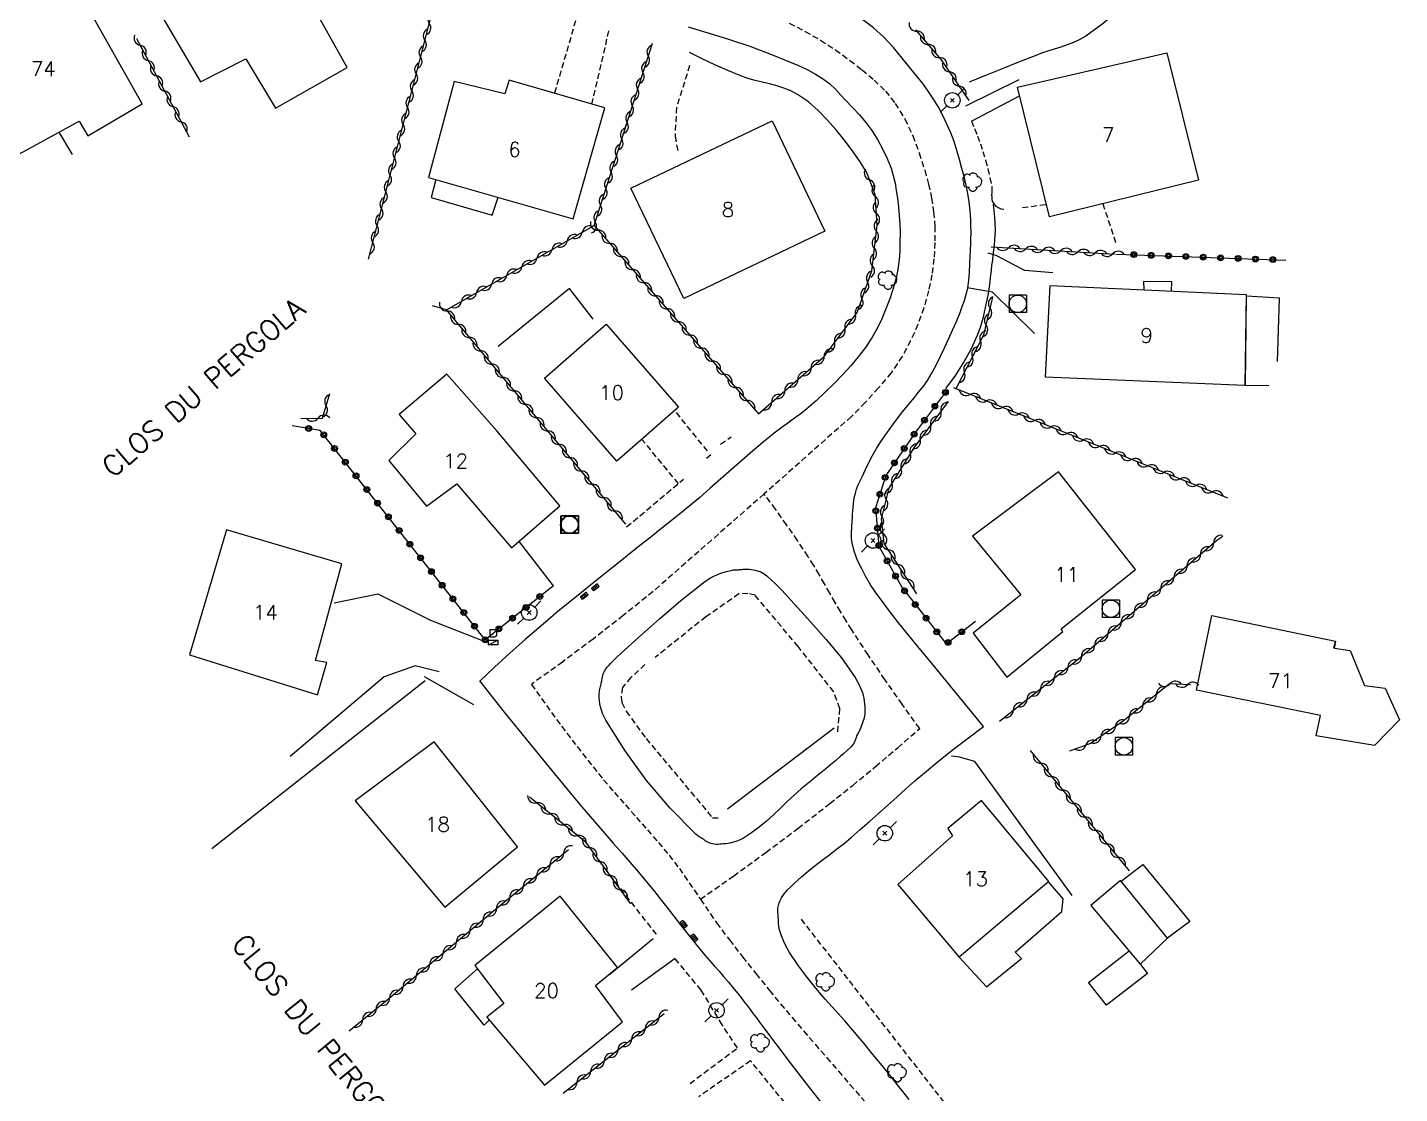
# Model space of a CAD drawing. Header units: millimetres. Extents: x 157999 to 159002, y 156999 to 158001.
# Drawn here: x 158848.6 to 158966.9, y 157477.2 to 157569.1 of the extents above; entities that cross this region are included whole.
import ezdxf
from ezdxf.enums import TextEntityAlignment as Align

# ---------------------------------------------------------------- set-up
doc = ezdxf.new("R2010")
doc.units = ezdxf.units.MM
doc.linetypes.add('DASHED', pattern=[0.75, 0.5, -0.25])
doc.layers.get('0').update_dxf_attribs({"linetype": 'CONTINUOUS'})
for name, color, linetype in [('W0001', 6, 'DASHED'), ('W0008', 7, 'CONTINUOUS'), ('W0014', 7, 'CONTINUOUS'), ('W0017', 7, 'CONTINUOUS'), ('W0101', 7, 'CONTINUOUS'), ('W0104', 1, 'CONTINUOUS'), ('W0112', 1, 'DASHED'), ('W0300', 7, 'CONTINUOUS'), ('W0310', 3, 'CONTINUOUS'), ('W0323', 7, 'CONTINUOUS'), ('W0333', 7, 'CONTINUOUS'), ('W0401', 7, 'CONTINUOUS'), ('W0420', 7, 'CONTINUOUS'), ('W0438', 7, 'CONTINUOUS'), ('W0473', 7, 'CONTINUOUS'), ('W0989', 7, 'CONTINUOUS'), ('W0991', 7, 'CONTINUOUS')]:
    doc.layers.add(name, color=color, linetype=linetype)
doc.styles.get("Standard").update_dxf_attribs({"font": 'romans.shx', "width": 0.85})

# ---------------------------------------------------------------- blocks, each defined once
blk = doc.blocks.new('T473')
for p, q in [((-0.166667, 0.166667), (0.166667, -0.166667)), ((-0.166667, -0.166667), (0.166667, 0.166667)), ((0.500001, 0.500001), (1.000002, 1.000002)), ((-1.000002, -1.000002), (-0.500001, -0.500001))]:
    blk.add_line(p, q)
blk.add_ellipse((0, 0), major_axis=(0.471405, 0.471405), ratio=1, start_param=5.4977871438, end_param=11.780972451)
blk = doc.blocks.new('T300')
for p, q in [((-0.8, 0.51), (-0.86, 0.34)), ((-0.86, 0.34), (-0.86, 0.17)), ((-0.86, 0.17), (-0.74, 0.06)), ((-0.69, 0.63), (-0.8, 0.51)), ((-0.8, -0.06), (-0.74, 0.06)), ((-0.74, 0.06), (-0.69, 0.11)), ((-0.57, 0.69), (-0.69, 0.63)), ((-0.46, 0.69), (-0.57, 0.69)), ((-0.29, 0.63), (-0.46, 0.69)), ((-0.29, 0.63), (-0.17, 0.74)), ((-0.23, 0.57), (-0.29, 0.63)), ((-0.17, 0.74), (-0.06, 0.8)), ((-0.06, 0.8), (0.06, 0.8)), ((0.06, 0.8), (0.23, 0.74)), ((0.23, 0.74), (0.34, 0.63)), ((0.34, 0.63), (0.4, 0.51)), ((0.46, 0.46), (0.34, 0.46)), ((0.4, 0.51), (0.4, 0.46)), ((0.57, 0.4), (0.46, 0.46)), ((0.57, 0.4), (0.69, 0.29)), ((0.69, 0.29), (0.74, 0.17)), ((0.74, 0.06), (0.69, -0.17)), ((0.74, 0.17), (0.74, 0.06)), ((-0.8, -0.17), (-0.8, -0.06)), ((-0.8, -0.23), (-0.8, -0.17)), ((-0.74, -0.34), (-0.8, -0.23)), ((-0.69, -0.4), (-0.74, -0.34)), ((-0.51, -0.46), (-0.69, -0.4)), ((-0.4, -0.46), (-0.51, -0.46)), ((-0.4, -0.46), (-0.34, -0.46)), ((-0.34, -0.46), (-0.34, -0.4)), ((-0.34, -0.51), (-0.34, -0.46)), ((-0.29, -0.63), (-0.34, -0.51)), ((-0.17, -0.74), (-0.29, -0.63)), ((-0.06, -0.8), (-0.17, -0.74)), ((0.06, -0.8), (-0.06, -0.8)), ((0.17, -0.74), (0.06, -0.8)), ((0.23, -0.69), (0.17, -0.74)), ((0.29, -0.46), (0.23, -0.46)), ((0.29, -0.63), (0.23, -0.69)), ((0.46, -0.4), (0.29, -0.46)), ((0.34, -0.51), (0.29, -0.63)), ((0.34, -0.51), (0.34, -0.46)), ((0.57, -0.34), (0.46, -0.4)), ((0.63, -0.29), (0.57, -0.34)), ((0.69, -0.17), (0.63, -0.29))]:
    blk.add_line(p, q)
blk = doc.blocks.new('T401')
for p, q in [((-0.3, 0.3), (0, 0.3)), ((-0.3, -0.25), (-0.3, 0.3)), ((-0.3, 0.15), (0, 0.15)), ((-0.3, 0), (0, 0)), ((0, 0.3), (0, -0.25)), ((-0.3, -0.15), (0, -0.15)), ((-0.3, -0.25), (-0.3, -0.3)), ((-0.3, -0.3), (0, -0.3)), ((0, -0.3), (0, -0.25))]:
    blk.add_line(p, q)
blk = doc.blocks.new('T420')
for p, q in [((0.75, 0.75), (-0.75, 0.75)), ((-0.75, 0.75), (-0.75, -0.75)), ((0.75, 0.75), (0.75, -0.75)), ((0.75, -0.75), (-0.75, -0.75))]:
    blk.add_line(p, q)
blk.add_ellipse((0, 0), major_axis=(-0.53, 0.53), ratio=1, start_param=3.926991, end_param=10.210176)
blk = doc.blocks.new('T438')
for p, q in [((-0.4, 0.2), (0.4, 0.2)), ((-0.4, -0.2), (-0.4, 0.2)), ((0.15, 1.1), (-0.3, 1.1)), ((-0.3, 1.1), (-0.3, 0.5)), ((-0.3, 0.5), (0.15, 0.5)), ((0.3, 0.65), (0.3, 0.95)), ((0.4, 0.2), (0.4, -0.2))]:
    blk.add_line(p, q)
at = {"flags": 128}
for points in [[(-0.4, -0.2), (0.4, 0.2)], [(0.4, -0.2), (-0.4, -0.2)]]:
    blk.add_lwpolyline(points, dxfattribs=at)
for centre, major_axis, start_param, end_param in [((0.15, 0.95), (0.106, -0.106), 0.785398, 2.356194), ((0.15, 0.65), (0.106, 0.106), 3.926991, 5.497787)]:
    blk.add_ellipse(centre, major_axis=major_axis, ratio=1, start_param=start_param, end_param=end_param)
blk = doc.blocks.new('t310o')
at = {"color": 0, "linetype": 'Continuous'}
for centre, start, end in [((-0.5, 0.38), 216.8699, 323.1304), ((0.5, -0.37), 36.8699, 143.1303)]:
    blk.add_arc(centre, 0.625, start, end, dxfattribs=at)
blk = doc.blocks.new('t323o')
at = {"color": 0, "linetype": 'Continuous'}
for radius in [0.25, 0.15]:
    blk.add_circle((0, 0), radius, dxfattribs=at)

msp = doc.modelspace()

# ---------------------------------------------------------------- linework, layer by layer
at = {"layer": 'W0001'}
for points in [[(158914.32, 157569.43), (158915.68, 157568.71), (158917.01, 157567.95), (158918.3, 157567.12), (158919.55, 157566.21), (158920.6, 157565.39), (158921.63, 157564.52), (158922.6, 157563.57), (158923.45, 157562.51), (158924.28, 157561.16), (158924.96, 157559.72), (158925.51, 157558.24), (158926, 157556.74), (158926.32, 157555.55), (158926.58, 157554.35), (158926.76, 157553.13), (158926.86, 157551.9), (158926.87, 157550.51), (158926.79, 157549.11), (158926.61, 157547.73), (158926.33, 157546.36), (158925.92, 157544.88), (158925.4, 157543.45), (158924.78, 157542.05), (158924.05, 157540.7), (158923.1, 157539.29), (158922.01, 157537.98), (158920.86, 157536.73), (158919.68, 157535.52), (158912.15, 157528.84)], [(158912.15, 157528.84), (158902.58, 157520.44), (158900.01, 157518.37), (158897.4, 157516.34), (158894.77, 157514.36), (158892.09, 157512.43), (158893.38, 157510.62), (158894.69, 157508.83), (158896.03, 157507.07), (158897.4, 157505.32), (158898.31, 157504.21), (158899.24, 157503.12), (158900.19, 157502.04), (158901.14, 157500.97), (158902.09, 157499.89), (158903.03, 157498.8), (158903.95, 157497.7), (158904.84, 157496.57), (158906.66, 157493.91)], [(158906.66, 157493.91), (158909.5, 157495.91), (158912.3, 157497.95), (158915.07, 157500.03), (158917.81, 157502.16), (158919.79, 157503.73), (158921.74, 157505.34), (158923.66, 157506.97), (158925.56, 157508.63), (158924.04, 157510.72), (158922.56, 157512.84), (158921.11, 157514.97), (158919.7, 157517.14), (158919.21, 157517.92), (158918.74, 157518.71), (158918.27, 157519.5), (158917.81, 157520.3), (158917.36, 157521.1), (158916.89, 157521.9), (158916.42, 157522.69), (158915.92, 157523.47), (158915.02, 157524.84), (158914.09, 157526.19), (158913.13, 157527.52), (158912.15, 157528.84)], [(158906.66, 157493.91), (158908.05, 157491.88), (158909.16, 157490.41), (158910.29, 157488.95), (158911.44, 157487.5), (158912.6, 157486.06), (158913.57, 157484.89), (158914.56, 157483.72), (158915.55, 157482.56), (158916.55, 157481.41), (158917.55, 157480.26), (158918.55, 157479.1), (158919.55, 157477.95), (158920.55, 157476.79), (158921.17, 157476.06), (158921.8, 157475.33), (158922.43, 157474.59), (158924.41, 157472.53), (158924.41, 157472.53), (158924.41, 157472.53)]]:
    msp.add_lwpolyline(points, dxfattribs=at)
at = {"layer": 'W0008'}
for points in [[(158931.07, 157508.81), (158929.9, 157510.22), (158928.73, 157511.64), (158927.57, 157513.05), (158926.41, 157514.48), (158925.51, 157515.56), (158924.61, 157516.65), (158923.72, 157517.75), (158922.86, 157518.86), (158922.34, 157519.57), (158921.82, 157520.28), (158921.33, 157521.01), (158920.88, 157521.77), (158920.54, 157522.44), (158920.21, 157523.12), (158919.94, 157523.83), (158919.74, 157524.57), (158919.68, 157525.05), (158919.68, 157525.53), (158919.71, 157526.02), (158919.74, 157526.5), (158919.76, 157526.8), (158919.77, 157527.1), (158919.79, 157527.4), (158919.82, 157527.71), (158919.85, 157528.01), (158919.89, 157528.31), (158919.95, 157528.61), (158920.02, 157528.91), (158920.12, 157529.27), (158920.26, 157529.63), (158920.42, 157529.98), (158920.6, 157530.31)], [(158924.65, 157476.65), (158923.87, 157477.62), (158923.09, 157478.6), (158922.31, 157479.57), (158921.53, 157480.54), (158920.75, 157481.51), (158919.94, 157482.47), (158919.1, 157483.42), (158918.26, 157484.36), (158917.42, 157485.3), (158916.6, 157486.26), (158915.8, 157487.24), (158915.05, 157488.26), (158914.35, 157489.32), (158914.08, 157489.78), (158913.84, 157490.26), (158913.64, 157490.76), (158913.48, 157491.27), (158913.42, 157491.55), (158913.39, 157491.84), (158913.38, 157492.13), (158913.36, 157492.41), (158913.35, 157492.59), (158913.33, 157492.77), (158913.32, 157492.95), (158913.33, 157493.13), (158913.35, 157493.25), (158913.38, 157493.36), (158913.41, 157493.48), (158913.45, 157493.59), (158913.49, 157493.7), (158913.53, 157493.81), (158913.58, 157493.92), (158913.64, 157494.02), (158913.88, 157494.38), (158914.17, 157494.71), (158914.47, 157495.02), (158914.78, 157495.31), (158915.36, 157495.84), (158915.95, 157496.34), (158916.56, 157496.83), (158917.18, 157497.31), (158917.8, 157497.77), (158918.42, 157498.25), (158919.04, 157498.73), (158919.64, 157499.22), (158920.44, 157499.91), (158921.23, 157500.6), (158922.01, 157501.31), (158922.8, 157502.01), (158923.58, 157502.72), (158924.36, 157503.42), (158925.15, 157504.12), (158925.96, 157504.8), (158927.21, 157505.83), (158928.48, 157506.84), (158929.77, 157507.83), (158931.07, 157508.81)]]:
    msp.add_lwpolyline(points, dxfattribs=at)
msp.add_lwpolyline([(158915.34, 157503.42), (158914.73, 157502.88), (158914.13, 157502.33), (158913.55, 157501.76), (158912.96, 157501.2), (158912.35, 157500.65), (158911.72, 157500.12), (158911.06, 157499.63), (158910.37, 157499.19), (158910.09, 157499.04), (158909.8, 157498.92), (158909.5, 157498.83), (158909.19, 157498.75), (158909.02, 157498.72), (158908.84, 157498.69), (158908.66, 157498.68), (158908.48, 157498.67), (158908.32, 157498.65), (158908.16, 157498.64), (158908.01, 157498.63), (158907.85, 157498.65), (158907.7, 157498.68), (158907.56, 157498.72), (158907.42, 157498.77), (158907.28, 157498.83), (158907.18, 157498.89), (158907.08, 157498.96), (158906.99, 157499.02), (158906.89, 157499.09), (158906.73, 157499.2), (158906.56, 157499.3), (158906.4, 157499.41), (158906.25, 157499.53), (158904.04, 157501.77), (158902.02, 157504.16), (158900.17, 157506.7), (158898.5, 157509.36), (158898.36, 157509.63), (158898.23, 157509.91), (158898.12, 157510.2), (158898.04, 157510.5), (158897.98, 157510.76), (158897.95, 157511.03), (158897.93, 157511.29), (158897.93, 157511.56), (158897.94, 157511.68), (158897.95, 157511.79), (158897.97, 157511.9), (158897.99, 157512.02), (158898.02, 157512.13), (158898.04, 157512.24), (158898.07, 157512.35), (158898.09, 157512.47), (158898.12, 157512.62), (158898.15, 157512.77), (158898.18, 157512.93), (158898.21, 157513.08), (158898.25, 157513.21), (158898.28, 157513.34), (158898.32, 157513.46), (158898.38, 157513.58), (158898.5, 157513.77), (158898.64, 157513.94), (158898.78, 157514.1), (158898.93, 157514.26), (158899.07, 157514.41), (158899.22, 157514.55), (158899.37, 157514.69), (158899.52, 157514.83), (158901.32, 157516.46), (158903.13, 157518.09), (158904.98, 157519.67), (158906.9, 157521.18), (158907.1, 157521.34), (158907.31, 157521.48), (158907.52, 157521.62), (158907.75, 157521.74), (158908.12, 157521.91), (158908.5, 157522.05), (158908.9, 157522.17), (158909.29, 157522.26), (158909.39, 157522.28), (158909.48, 157522.29), (158909.57, 157522.3), (158909.67, 157522.3), (158909.76, 157522.31), (158909.85, 157522.31), (158909.95, 157522.31), (158910.04, 157522.32), (158910.12, 157522.33), (158910.2, 157522.33), (158910.27, 157522.34), (158910.35, 157522.35), (158910.43, 157522.36), (158910.51, 157522.37), (158910.59, 157522.37), (158910.67, 157522.37), (158910.85, 157522.36), (158911.02, 157522.34), (158911.2, 157522.31), (158911.37, 157522.28), (158911.54, 157522.23), (158911.7, 157522.18), (158911.86, 157522.12), (158912.02, 157522.04), (158912.14, 157521.97), (158912.26, 157521.88), (158912.37, 157521.79), (158912.48, 157521.7), (158913.09, 157521.14), (158913.67, 157520.55), (158914.23, 157519.95), (158914.78, 157519.34), (158916.15, 157517.82), (158917.51, 157516.29), (158918.82, 157514.71), (158920, 157513.03), (158920.18, 157512.71), (158920.35, 157512.39), (158920.49, 157512.06), (158920.62, 157511.72), (158920.69, 157511.47), (158920.74, 157511.23), (158920.78, 157510.98), (158920.81, 157510.73), (158920.83, 157510.51), (158920.84, 157510.29), (158920.83, 157510.08), (158920.82, 157509.86), (158920.8, 157509.72), (158920.76, 157509.58), (158920.73, 157509.44), (158920.69, 157509.3), (158920.64, 157509.13), (158920.58, 157508.96), (158920.52, 157508.79), (158920.45, 157508.62), (158920.41, 157508.54), (158920.37, 157508.46), (158920.33, 157508.38), (158920.29, 157508.31), (158920.25, 157508.23), (158920.2, 157508.15), (158920.16, 157508.07), (158920.12, 157507.99), (158920.1, 157507.92), (158920.07, 157507.84), (158920.05, 157507.77), (158920.03, 157507.69), (158920.01, 157507.62), (158919.98, 157507.54), (158919.95, 157507.47), (158919.91, 157507.4), (158919.65, 157507.06), (158919.34, 157506.76), (158919.02, 157506.48), (158918.7, 157506.21), (158918.3, 157505.85), (158917.88, 157505.49), (158917.46, 157505.14), (158917.04, 157504.8), (158916.61, 157504.45), (158916.19, 157504.11), (158915.76, 157503.77)], close=True, dxfattribs=at)
at = {"layer": 'W0014'}
for points in [[(158920.6, 157530.31), (158920.88, 157530.94), (158921.18, 157531.56), (158921.5, 157532.17), (158921.84, 157532.77), (158922.18, 157533.32), (158922.55, 157533.86), (158922.92, 157534.38), (158923.3, 157534.9), (158923.7, 157535.43), (158924.11, 157535.94), (158924.52, 157536.45), (158924.93, 157536.97), (158925.1, 157537.17), (158925.27, 157537.38), (158925.44, 157537.58), (158925.61, 157537.78), (158925.77, 157537.98), (158925.94, 157538.19), (158926.09, 157538.41), (158926.24, 157538.62), (158926.64, 157539.31), (158927.01, 157540.01), (158927.35, 157540.73), (158927.69, 157541.44), (158928.04, 157542.19), (158928.4, 157542.95), (158928.73, 157543.71), (158929.04, 157544.49), (158929.23, 157545), (158929.41, 157545.52), (158929.57, 157546.05), (158929.7, 157546.58), (158929.8, 157547.28), (158929.86, 157547.97), (158929.89, 157548.67), (158929.92, 157549.37), (158929.93, 157549.68), (158929.95, 157549.99), (158929.96, 157550.3), (158929.98, 157550.61), (158929.98, 157550.92), (158929.99, 157551.23), (158929.99, 157551.54), (158929.98, 157551.85), (158929.97, 157552.4), (158929.93, 157552.94), (158929.89, 157553.49), (158929.82, 157554.03), (158929.7, 157554.75), (158929.55, 157555.47), (158929.38, 157556.19), (158929.19, 157556.89), (158928.98, 157557.67), (158928.76, 157558.44), (158928.52, 157559.21), (158928.24, 157559.96), (158927.91, 157560.72), (158927.56, 157561.45), (158927.17, 157562.17), (158926.76, 157562.88), (158926.3, 157563.56), (158925.82, 157564.22), (158925.31, 157564.86), (158924.8, 157565.49), (158924.05, 157566.41), (158923.29, 157567.33), (158922.48, 157568.21), (158921.59, 157569.01), (158920.54, 157569.79)], [(158907.4, 157568.55), (158909.17, 157568.02), (158910.91, 157567.43), (158912.64, 157566.79), (158914.34, 157566.08), (158915.1, 157565.76), (158915.85, 157565.42), (158916.58, 157565.03), (158917.28, 157564.59), (158917.8, 157564.18), (158918.29, 157563.72), (158918.74, 157563.24), (158919.2, 157562.76), (158919.78, 157562.14), (158920.37, 157561.51), (158920.92, 157560.86), (158921.43, 157560.17), (158921.92, 157559.39), (158922.36, 157558.6), (158922.76, 157557.77), (158923.09, 157556.92), (158923.28, 157556.29), (158923.43, 157555.64), (158923.54, 157554.99), (158923.64, 157554.34), (158923.73, 157553.6), (158923.8, 157552.85), (158923.85, 157552.1), (158923.87, 157551.36), (158923.86, 157550.57), (158923.84, 157549.79), (158923.78, 157549.01), (158923.67, 157548.23), (158923.55, 157547.58), (158923.38, 157546.93), (158923.19, 157546.29), (158922.98, 157545.67), (158922.65, 157544.8), (158922.3, 157543.94), (158921.9, 157543.1), (158921.44, 157542.29), (158920.88, 157541.46), (158920.26, 157540.66), (158919.61, 157539.9), (158918.93, 157539.15), (158918.19, 157538.37), (158917.42, 157537.61), (158916.63, 157536.88), (158915.82, 157536.17), (158915.48, 157535.9), (158915.13, 157535.63), (158914.78, 157535.37), (158914.42, 157535.12), (158914.07, 157534.87), (158913.71, 157534.61), (158913.36, 157534.35), (158913.02, 157534.08), (158912.08, 157533.32), (158911.15, 157532.53), (158910.24, 157531.74), (158909.33, 157530.94), (158908.42, 157530.14), (158907.51, 157529.34), (158906.6, 157528.55), (158905.67, 157527.77), (158904.85, 157527.1), (158904.03, 157526.43), (158903.2, 157525.77), (158902.37, 157525.11), (158901.53, 157524.46), (158900.7, 157523.8), (158899.87, 157523.14), (158899.04, 157522.48), (158897.5, 157521.23), (158895.95, 157519.99), (158894.41, 157518.73), (158892.89, 157517.45), (158891.56, 157516.29), (158890.23, 157515.11), (158888.92, 157513.91), (158887.63, 157512.7)], [(158905.61, 157569.11), (158906.64, 157568.8), (158907.67, 157568.47)], [(158927.82, 157537.92), (158928.62, 157539), (158929.34, 157540.14), (158929.99, 157541.32), (158930.55, 157542.54), (158930.84, 157543.31), (158931.06, 157544.1), (158931.24, 157544.9), (158931.41, 157545.69), (158931.52, 157546.29), (158931.6, 157546.9), (158931.67, 157547.51), (158931.74, 157548.11), (158931.79, 157548.55), (158931.85, 157548.98), (158931.9, 157549.41), (158931.96, 157549.85), (158932, 157550.28), (158932.04, 157550.72), (158932.07, 157551.16), (158932.08, 157551.6), (158932.07, 157552.15), (158932.04, 157552.71), (158931.99, 157553.26), (158931.91, 157553.8)], [(158887.62, 157512.73), (158889.75, 157510.05), (158891.9, 157507.38), (158894.07, 157504.73), (158896.26, 157502.09), (158896.97, 157501.25), (158897.69, 157500.41), (158898.42, 157499.58), (158899.14, 157498.75), (158899.87, 157497.92), (158900.59, 157497.09), (158901.31, 157496.26), (158902.02, 157495.41), (158902.6, 157494.69), (158903.19, 157493.96), (158903.76, 157493.23), (158904.33, 157492.49), (158904.91, 157491.75), (158905.48, 157491.02), (158906.06, 157490.29), (158906.65, 157489.57), (158907.04, 157489.1), (158907.45, 157488.63), (158907.85, 157488.16), (158908.26, 157487.7), (158908.66, 157487.24), (158909.07, 157486.77), (158909.46, 157486.3), (158909.86, 157485.82), (158910.13, 157485.47), (158910.41, 157485.11), (158910.68, 157484.76), (158910.94, 157484.4), (158911.21, 157484.04), (158911.48, 157483.68), (158911.75, 157483.32), (158912.02, 157482.96), (158913.25, 157481.33), (158914.49, 157479.69), (158915.74, 157478.06), (158917, 157476.45)]]:
    msp.add_lwpolyline(points, dxfattribs=at)
at = {"layer": 'W0017'}
for points in [[(158934.11, 157564.55), (158929.5, 157562.26)], [(158930.01, 157560.97), (158934.16, 157563.15)], [(158937.04, 157547.9), (158934.61, 157548.11), (158933.67, 157548.59), (158932.2, 157549.37), (158931.46, 157549.6)], [(158935.45, 157542.66), (158931.83, 157546.23), (158929.64, 157546.61)], [(158893.99, 157520.93), (158891.06, 157524.71)], [(158888.09, 157516.11), (158883.42, 157517.94), (158878.89, 157520.22), (158875.09, 157519.43)], [(158884.14, 157513.51), (158882.08, 157514.03), (158879.39, 157513.07), (158871.29, 157506.22)], [(158938.69, 157494.24), (158930.32, 157505.78), (158928.99, 157506.17), (158928.29, 157506.23)], [(158898.85, 157487.45), (158902.58, 157490.52)], [(158904.48, 157488.8), (158900.71, 157486.07)]]:
    msp.add_lwpolyline(points, dxfattribs=at)
at = {"layer": 'W0101'}
for points in [[(158876.22, 157565.6), (158869.5, 157577.59), (158859.07, 157572.01), (158863.58, 157564.35), (158867.46, 157566.36), (158870.04, 157562.09)], [(158858.53, 157562.48), (158852.61, 157572.97), (158842.31, 157566.94), (158847.65, 157557.98), (158853.1, 157560.98), (158853.86, 157559.71)], [(158949.59, 157555.89), (158936.74, 157552.72), (158933.98, 157563.89), (158946.87, 157566.86)], [(158898.42, 157562.12), (158890.16, 157564.5), (158889.79, 157563.32), (158885.44, 157564.39), (158883.22, 157556.12), (158895.69, 157552.57)], [(158917.38, 157551.48), (158905.23, 157545.68), (158900.67, 157555.21), (158912.83, 157561.01)], [(158953.58, 157538.18), (158936.4, 157538.92), (158936.8, 157546.82), (158953.7, 157546.03)], [(158904.78, 157536.31), (158899.46, 157531.67), (158893.22, 157538.82), (158898.54, 157543.47)], [(158894.54, 157527.81), (158889.12, 157534.29), (158884.79, 157539.17), (158880.69, 157535.7), (158882.13, 157534.02), (158879.8, 157531.72), (158883.05, 157527.79), (158885.65, 157529.73), (158890.36, 157524.21)], [(158944.17, 157522.33), (158937.53, 157530.75), (158930.1, 157525.2), (158934.27, 157520.16), (158930.18, 157516.84), (158933.07, 157513.05), (158937.9, 157516.99), (158937.74, 157517.21)], [(158875.74, 157522.81), (158865.8, 157525.76), (158862.61, 157514.97), (158873.65, 157511.53), (158874.45, 157514.33), (158873.48, 157514.48)], [(158965.69, 157512.11), (158966.92, 157509.38), (158964.75, 157507.17), (158959.73, 157507.99), (158960.11, 157509.75), (158949.42, 157511.94), (158950.73, 157518.37), (158961.39, 157516.15), (158961.29, 157515.54), (158962.66, 157515.36), (158963.9, 157512.34)], [(158890.88, 157498.44), (158883.72, 157507.49), (158876.9, 157502.39), (158884.64, 157493.23)], [(158899.51, 157488.02), (158894.57, 157494.18), (158887.2, 157488.21), (158889.71, 157484.92), (158888.24, 157483.74), (158893.22, 157477.9), (158899.95, 157483.35), (158897.6, 157486.47)]]:
    msp.add_lwpolyline(points, close=True, dxfattribs=at)
for points in [[(158936.7, 157495.43), (158930.89, 157502.42), (158927.97, 157500.01), (158928.39, 157499.38), (158923.66, 157495.17), (158928.96, 157488.91)], [(158936.7, 157495.43), (158928.96, 157488.91)]]:
    msp.add_lwpolyline(points, dxfattribs=at)
at = {"layer": 'W0104'}
for points in [[(158852.52, 157558.1), (158851.37, 157560.03)], [(158883.86, 157555.94), (158883.46, 157554.4), (158888.71, 157552.86), (158889.21, 157554.41)], [(158947.25, 157546.33), (158947.3, 157547.12), (158944.85, 157547.16), (158944.87, 157546.44)], [(158956.39, 157540.26), (158956.57, 157545.71), (158953.7, 157545.89), (158953.61, 157538.22)], [(158953.61, 157538.22), (158955.64, 157538.2)], [(158961.27, 157515.55), (158961.39, 157516.15)], [(158942.92, 157495.47), (158944.79, 157496.9), (158948.84, 157491.98), (158946.91, 157490.56)], [(158928.96, 157488.91), (158931.31, 157486.36), (158934.32, 157488.8), (158933.79, 157489.36), (158937.82, 157492.86), (158937.93, 157493.96), (158936.67, 157495.4)], [(158944.58, 157488.28), (158945.19, 157487.52), (158941.65, 157484.77), (158940.1, 157486.75), (158943.6, 157489.46)], [(158888.45, 157483.5), (158888.02, 157483.06), (158885.49, 157486.18), (158887.43, 157487.92)]]:
    msp.add_lwpolyline(points, dxfattribs=at)
msp.add_lwpolyline([(158946.91, 157490.56), (158942.88, 157495.52), (158940.3, 157493.38), (158944.55, 157488.33)], close=True, dxfattribs=at)
at = {"layer": 'W0112'}
for points in [[(158895.9, 157569.63), (158894.07, 157563.37)], [(158897.3, 157562.44), (158898.79, 157568.84)], [(158905.73, 157565.77), (158904.59, 157562.16), (158904.47, 157559.67), (158904.75, 157558.19)], [(158930.01, 157560.97), (158930.29, 157560.33), (158930.55, 157559.68), (158930.79, 157559.03), (158931.01, 157558.37), (158931.24, 157557.62), (158931.44, 157556.86), (158931.61, 157556.1), (158931.77, 157555.34), (158931.78, 157555.16), (158931.78, 157554.97), (158931.77, 157554.79), (158931.76, 157554.61), (158931.77, 157554.41), (158931.79, 157554.22), (158931.84, 157554.03), (158931.94, 157553.85), (158932.11, 157553.66), (158932.32, 157553.52), (158932.55, 157553.43), (158932.81, 157553.4)], [(158934.42, 157553.52), (158936.47, 157553.81)], [(158941.34, 157553.85), (158942.46, 157550.48)], [(158907.26, 157532.55), (158904.45, 157536.02)], [(158904.76, 157529.74), (158901.62, 157533.55)], [(158908.4, 157533.14), (158909.3, 157533.78)], [(158907.17, 157531.92), (158907.68, 157532.36)], [(158900.3, 157526), (158905.2, 157530.11)], [(158918.49, 157508.35), (158918.68, 157510.35), (158918.14, 157511.81), (158915.08, 157515.69), (158911.37, 157520.11), (158910.75, 157520.26), (158909.98, 157520.23), (158907.13, 157518.26), (158902.76, 157514.76)], [(158901.88, 157514.15), (158900.67, 157513.02), (158899.93, 157512.16), (158899.82, 157511.37), (158899.89, 157510.86), (158900.26, 157510.11), (158901.98, 157507.76), (158907.69, 157500.94), (158908.27, 157500.92)], [(158902.86, 157490.89), (158898.47, 157496.52)], [(158915.33, 157492.19), (158927.84, 157476.16)], [(158909.85, 157481.1), (158908.54, 157483.08), (158906.71, 157486.11), (158906.71, 157486.08), (158904.48, 157488.8)], [(158905.76, 157478.03), (158909.85, 157481.1)], [(158910.98, 157479.99), (158906.52, 157476.89)], [(158921.28, 157468.16), (158917.25, 157472.32), (158910.98, 157479.99)]]:
    msp.add_lwpolyline(points, dxfattribs=at)
at = {"layer": 'W0300'}
for points in [[(158945.17, 157573.37), (158944.03, 157571.92), (158942.76, 157570.58), (158941.37, 157569.38), (158939.87, 157568.31), (158939.35, 157568.02), (158938.82, 157567.76), (158938.27, 157567.55), (158937.71, 157567.35), (158937.16, 157567.18), (158936.6, 157567), (158936.05, 157566.82), (158935.5, 157566.61), (158934.08, 157566.05), (158932.66, 157565.48), (158931.24, 157564.91), (158929.82, 157564.34)], [(158921.03, 157556.48), (158920.42, 157557.47), (158919.77, 157558.43), (158919.06, 157559.36), (158918.32, 157560.25), (158917.57, 157561.08), (158916.8, 157561.89), (158915.96, 157562.64), (158915.03, 157563.28), (158914.45, 157563.58), (158913.85, 157563.82), (158913.23, 157564.02), (158912.61, 157564.18), (158911.99, 157564.33), (158911.37, 157564.48), (158910.75, 157564.66), (158910.15, 157564.87), (158909.02, 157565.33), (158907.91, 157565.82), (158906.81, 157566.34), (158905.73, 157566.9)], [(158882.92, 157512.75), (158864.54, 157498.27)], [(158887.14, 157510.68), (158882.87, 157513.08)], [(158918.18, 157508.67), (158908.98, 157501.69)]]:
    msp.add_lwpolyline(points, dxfattribs=at)
at = {"layer": 'W0310'}
for points in [[(158878.04, 157549.07), (158883.64, 157570.79)], [(158929.81, 157562.75), (158927.43, 157566.25), (158925.22, 157568.84)], [(158862.61, 157559.59), (158858.07, 157568.08)], [(158884.76, 157544.7), (158897.49, 157551.98), (158902.52, 157567.7)], [(158911.67, 157535.76), (158917.33, 157540.69), (158920.17, 157544.48), (158921.42, 157548.07), (158921.89, 157552.02), (158921.72, 157554.66), (158921.03, 157556.45)], [(158897.49, 157551.98), (158911.67, 157535.76)], [(158931.71, 157550.14), (158942.42, 157549.51)], [(158928.72, 157538), (158931.09, 157542.55), (158931.85, 157545.81)], [(158900.24, 157526.23), (158884.76, 157544.7), (158883.55, 157545.05)], [(158872.2, 157535.34), (158874.09, 157535.38), (158874.71, 157537.49)], [(158952.13, 157528.49), (158928.51, 157537.98)], [(158925.32, 157520.24), (158922.51, 157524.58), (158922.27, 157526.69), (158922.93, 157529.34), (158925.09, 157532.82), (158928.04, 157536.8)], [(158932.44, 157509.27), (158939.37, 157514.73), (158951.18, 157524.85), (158951.7, 157525.21)], [(158948.9, 157512.4), (158947.1, 157512.49), (158943.1, 157509.25), (158940.28, 157507.34), (158938.48, 157506.68)], [(158935.08, 157506.74), (158943.6, 157496.36)], [(158900.66, 157493.52), (158896.78, 157498.82), (158891.92, 157502.72)], [(158876.37, 157482.58), (158879.66, 157485.23), (158889.15, 157493.18), (158895.29, 157498.21)], [(158894.84, 157477.2), (158903.54, 157484.07)]]:
    msp.add_lwpolyline(points, dxfattribs=at)
at = {"layer": 'W0323'}
for points in [[(158942.51, 157549.52), (158957.12, 157549)], [(158927.95, 157537.85), (158925.19, 157534.17), (158922.64, 157530.43), (158921.76, 157527.66), (158922.05, 157524.34), (158924.02, 157520.8), (158927.84, 157515.93), (158930.37, 157517.89)], [(158893.99, 157520.93), (158888.1, 157516.27), (158873.89, 157534.32), (158871.46, 157534.71)]]:
    msp.add_lwpolyline(points, dxfattribs=at)
at = {"layer": 'W0333'}
msp.add_lwpolyline([(158897.42, 157543.9), (158895.38, 157546.56), (158889.22, 157541.55)], dxfattribs=at)

# ---------------------------------------------------------------- block references
at = {"layer": 'W0300'}
for p in [(158930.15, 157555.71), (158922.83, 157547.27), (158917.46, 157486.8), (158911.83, 157481.54), (158923.64, 157478.96)]:
    msp.add_blockref('T300', p, dxfattribs=at)
at = {"layer": 'W0310'}
for p, rotation in [((158883.29, 157569.4), 75.53948865393262), ((158925.31, 157568.73), 130.371580401309), ((158858.37, 157567.52), 118.1277854977362), ((158882.91, 157567.95), 75.53948865393262), ((158926.29, 157567.59), 130.371580401309), ((158859.07, 157566.2), 118.1277854977362), ((158882.54, 157566.5), 75.53948865393262), ((158902.17, 157566.58), 72.24647154176576), ((158927.26, 157566.45), 130.371580401309), ((158859.78, 157564.88), 118.1277854977362), ((158882.16, 157565.04), 75.53948865393262), ((158901.71, 157565.16), 72.24647154176576), ((158928.12, 157565.23), 124.2268947253325), ((158881.79, 157563.59), 75.53948865393262), ((158901.25, 157563.73), 72.24647154176576), ((158928.97, 157563.99), 124.2268947253325), ((158860.49, 157563.56), 118.1277854977362), ((158861.2, 157562.23), 118.1277854977362), ((158881.41, 157562.14), 75.53948865393262), ((158900.79, 157562.3), 72.24647154176576), ((158861.9, 157560.91), 118.1277854977362), ((158881.04, 157560.69), 75.53948865393262), ((158900.34, 157560.87), 72.24647154176576), ((158880.66, 157559.23), 75.53948865393262), ((158899.88, 157559.44), 72.24647154176576), ((158880.29, 157557.78), 75.53948865393262), ((158899.42, 157558.01), 72.24647154176576), ((158898.96, 157556.58), 72.24647154176576), ((158879.91, 157556.33), 75.53948865393262), ((158921.24, 157555.91), 110.9474705867292), ((158879.54, 157554.88), 75.53948865393262), ((158898.51, 157555.16), 72.24647154176576), ((158921.73, 157554.49), 93.77085883801115), ((158879.17, 157553.42), 75.53948865393262), ((158898.05, 157553.73), 72.24647154176576), ((158921.83, 157553), 93.77085883801115), ((158878.79, 157551.97), 75.53948865393262), ((158897.59, 157552.3), 72.24647154176576), ((158896.48, 157551.4), 29.75748208391396), ((158897.84, 157551.57), 311.1659075128092), ((158921.83, 157551.5), 83.169217093589), ((158878.42, 157550.52), 75.53948865393262), ((158893.87, 157549.91), 29.75748208391396), ((158895.18, 157550.66), 29.75748208391396), ((158898.83, 157550.44), 311.1659075128092), ((158921.65, 157550.01), 83.169217093589), ((158892.57, 157549.17), 29.75748208391396), ((158899.82, 157549.31), 311.1659075128092), ((158921.47, 157548.52), 83.169217093589), ((158933.2, 157550.05), 356.6514051854977), ((158934.7, 157549.96), 356.6514051854977), ((158936.2, 157549.88), 356.6514051854977), ((158937.7, 157549.79), 356.6514051854977), ((158939.19, 157549.7), 356.6514051854977), ((158940.69, 157549.61), 356.6514051854977), ((158942.19, 157549.53), 356.6514051854977), ((158889.97, 157547.68), 29.75748208391396), ((158891.27, 157548.42), 29.75748208391396), ((158900.81, 157548.18), 311.1659075128092), ((158921.07, 157547.09), 70.76336345589013), ((158887.36, 157546.19), 29.75748208391396), ((158888.67, 157546.93), 29.75748208391396), ((158901.79, 157547.05), 311.1659075128092), ((158886.06, 157545.44), 29.75748208391396), ((158902.78, 157545.92), 311.1659075128092), ((158903.77, 157544.8), 311.1659075128092), ((158920.58, 157545.67), 70.76336345589013), ((158931.63, 157544.86), 76.9065554344005), ((158884.82, 157544.62), 129.9821265612894), ((158904.76, 157543.67), 311.1659075128092), ((158920.02, 157544.29), 53.2874414460594), ((158885.79, 157543.47), 129.9821265612894), ((158905.74, 157542.54), 311.1659075128092), ((158919.12, 157543.09), 53.2874414460594), ((158931.29, 157543.4), 76.9065554344005), ((158886.75, 157542.33), 129.9821265612894), ((158906.73, 157541.41), 311.1659075128092), ((158918.23, 157541.88), 53.2874414460594), ((158930.8, 157542), 62.49502036061829), ((158887.71, 157541.18), 129.9821265612894), ((158888.68, 157540.03), 129.9821265612894), ((158907.72, 157540.28), 311.1659075128092), ((158917.33, 157540.68), 40.98705208686963), ((158930.11, 157540.66), 62.49502036061829), ((158889.64, 157538.88), 129.9821265612894), ((158908.71, 157539.15), 311.1659075128092), ((158916.2, 157539.7), 40.98705208686963), ((158929.42, 157539.33), 62.49502036061829), ((158890.61, 157537.73), 129.9821265612894), ((158909.69, 157538.02), 311.1659075128092), ((158913.93, 157537.73), 40.98705208686963), ((158915.06, 157538.71), 40.98705208686963), ((158874.4, 157536.44), 73.5791640631385), ((158891.57, 157536.58), 129.9821265612894), ((158910.68, 157536.89), 311.1659075128092), ((158912.8, 157536.75), 40.98705208686963), ((158929.9, 157537.42), 158.1116140651214), ((158931.3, 157536.86), 158.1116140651214), ((158892.53, 157535.43), 129.9821265612894), ((158927.4, 157535.94), 53.42397175333636), ((158932.69, 157536.3), 158.1116140651214), ((158934.08, 157535.74), 158.1116140651214), ((158873.7, 157535.37), 1.037874264278923), ((158893.5, 157534.28), 129.9821265612894), ((158926.51, 157534.73), 53.42397175333636), ((158935.47, 157535.18), 158.1116140651214), ((158936.86, 157534.62), 158.1116140651214), ((158894.46, 157533.13), 129.9821265612894), ((158925.61, 157533.53), 53.42397175333636), ((158938.26, 157534.06), 158.1116140651214), ((158939.65, 157533.5), 158.1116140651214), ((158895.42, 157531.98), 129.9821265612894), ((158924.76, 157532.3), 58.17542075193914), ((158941.04, 157532.94), 158.1116140651214), ((158942.43, 157532.38), 158.1116140651214), ((158896.39, 157530.83), 129.9821265612894), ((158923.97, 157531.02), 58.17542075193914), ((158943.82, 157531.82), 158.1116140651214), ((158945.22, 157531.27), 158.1116140651214), ((158897.35, 157529.68), 129.9821265612894), ((158923.18, 157529.75), 58.17542075193914), ((158946.61, 157530.71), 158.1116140651214), ((158948, 157530.15), 158.1116140651214), ((158898.32, 157528.53), 129.9821265612894), ((158922.68, 157528.35), 75.97394697759825), ((158949.39, 157529.59), 158.1116140651214), ((158950.78, 157529.03), 158.1116140651214), ((158899.28, 157527.38), 129.9821265612894), ((158922.32, 157526.89), 75.97394697759825), ((158922.42, 157525.41), 96.7176993304732), ((158922.88, 157524.02), 122.9238717762241), ((158949.76, 157523.63), 40.60529142080396), ((158950.9, 157524.61), 40.60529142080396), ((158923.69, 157522.76), 122.9238717762241), ((158948.62, 157522.66), 40.60529142080396), ((158924.51, 157521.5), 122.9238717762241), ((158947.48, 157521.68), 40.60529142080396), ((158946.34, 157520.7), 40.60529142080396), ((158945.2, 157519.73), 40.60529142080396), ((158942.93, 157517.77), 40.60529142080396), ((158944.07, 157518.75), 40.60529142080396), ((158941.79, 157516.8), 40.60529142080396), ((158940.65, 157515.82), 40.60529142080396), ((158939.51, 157514.84), 40.60529142080396), ((158937.16, 157512.98), 38.19517032341507), ((158938.34, 157513.91), 38.19517032341507), ((158935.98, 157512.06), 38.19517032341507), ((158947.13, 157512.49), 177.0341240542135), ((158948.63, 157512.41), 177.0341240542135), ((158934.8, 157511.13), 38.19517032341507), ((158944.79, 157510.62), 219.0226766725586), ((158945.96, 157511.57), 219.0226766725586), ((158933.62, 157510.2), 38.19517032341507), ((158943.63, 157509.68), 219.0226766725586), ((158942.42, 157508.79), 214.0120291822636), ((158941.18, 157507.95), 214.0120291822636), ((158939.89, 157507.2), 200.1034702494689), ((158935.99, 157505.63), 309.3671194009697), ((158936.94, 157504.47), 309.3671194009697), ((158937.89, 157503.31), 309.3671194009697), ((158892.54, 157502.22), 141.2194784689726), ((158893.71, 157501.28), 141.2194784689726), ((158938.84, 157502.16), 309.3671194009697), ((158939.79, 157501), 309.3671194009697), ((158894.88, 157500.34), 141.2194784689726), ((158940.74, 157499.84), 309.3671194009697), ((158896.05, 157499.4), 141.2194784689726), ((158941.69, 157498.68), 309.3671194009697), ((158894.87, 157497.87), 39.35487612449575), ((158897.11, 157498.36), 126.2397619950025), ((158942.65, 157497.52), 309.3671194009697), ((158893.71, 157496.92), 39.35487612449575), ((158898, 157497.15), 126.2397619950025), ((158892.55, 157495.97), 39.35487612449575), ((158898.89, 157495.94), 126.2397619950025), ((158890.23, 157494.07), 39.35487612449575), ((158891.39, 157495.02), 39.35487612449575), ((158899.77, 157494.73), 126.2397619950025), ((158889.08, 157493.11), 39.95428939266648), ((158887.93, 157492.15), 39.95428939266648), ((158886.78, 157491.19), 39.95428939266648), ((158884.48, 157489.26), 39.95428939266648), ((158885.63, 157490.22), 39.95428939266648), ((158883.33, 157488.3), 39.95428939266648), ((158882.18, 157487.33), 39.95428939266648), ((158881.03, 157486.37), 39.95428939266648), ((158879.88, 157485.41), 39.95428939266648), ((158877.54, 157483.52), 38.78125124887379), ((158878.71, 157484.46), 38.78125124887379), ((158903.08, 157483.71), 38.30276943018281), ((158901.9, 157482.78), 38.30276943018281), ((158900.73, 157481.85), 38.30276943018281), ((158898.37, 157479.99), 38.30276943018281), ((158899.55, 157480.92), 38.30276943018281), ((158897.2, 157479.06), 38.30276943018281), ((158896.02, 157478.13), 38.30276943018281)]:
    msp.add_blockref('t310o', p, dxfattribs=dict(at, rotation=rotation))
at = {"layer": 'W0323'}
for p, rotation in [((158944.01, 157549.47), 357.9744756944588), ((158945.51, 157549.41), 357.9744756944588), ((158947, 157549.36), 357.9744756944588), ((158948.5, 157549.31), 357.9744756944588), ((158950, 157549.25), 357.9744756944588), ((158951.5, 157549.2), 357.9744756944588), ((158953, 157549.15), 357.9744756944588), ((158954.5, 157549.09), 357.9744756944588), ((158956, 157549.04), 357.9744756944588), ((158927.77, 157537.6), 233.1923127310481), ((158926.87, 157536.4), 233.1923127310481), ((158925.97, 157535.2), 233.1923127310481), ((158872.89, 157534.48), 170.7358161841977), ((158874.19, 157533.94), 128.2258697555761), ((158925.08, 157534), 235.6108525601343), ((158875.12, 157532.76), 128.2258697555761), ((158924.23, 157532.76), 235.6108525601343), ((158876.05, 157531.58), 128.2258697555761), ((158923.38, 157531.52), 235.6108525601343), ((158876.97, 157530.4), 128.2258697555761), ((158922.58, 157530.26), 252.424984162488), ((158877.9, 157529.22), 128.2258697555761), ((158922.13, 157528.83), 252.424984162488), ((158878.83, 157528.04), 128.2258697555761), ((158879.76, 157526.87), 128.2258697555761), ((158921.78, 157527.39), 274.9034951177714), ((158880.69, 157525.69), 128.2258697555761), ((158921.91, 157525.89), 274.9034951177714), ((158881.61, 157524.51), 128.2258697555761), ((158922.04, 157524.4), 274.9034951177714), ((158882.54, 157523.33), 128.2258697555761), ((158922.75, 157523.08), 299.1397593324695), ((158883.47, 157522.15), 128.2258697555761), ((158923.48, 157521.77), 299.1397593324695), ((158884.4, 157520.97), 128.2258697555761), ((158924.26, 157520.49), 308.1348635052324), ((158885.33, 157519.8), 128.2258697555761), ((158892.82, 157520), 218.3679837021315), ((158925.18, 157519.31), 308.1348635052324), ((158886.26, 157518.62), 128.2258697555761), ((158890.47, 157518.14), 218.3679837021315), ((158891.64, 157519.07), 218.3679837021315), ((158926.11, 157518.13), 308.1348635052324), ((158887.18, 157517.44), 128.2258697555761), ((158889.29, 157517.21), 218.3679837021315), ((158927.04, 157516.95), 308.1348635052324), ((158929.18, 157516.97), 37.76507135595253), ((158888.11, 157516.28), 218.3679837021315), ((158928, 157516.05), 37.76507135595253)]:
    msp.add_blockref('t323o', p, dxfattribs=dict(at, rotation=rotation))
at = {"layer": 'W0401'}
for p, rotation in [((158897.51, 157520.92), 128.7952552363737), ((158896.55, 157520.18), 128.8810970538624), ((158905.1, 157491.66), 217.9748768894524), ((158906, 157490.49), 218.6838505252998)]:
    msp.add_blockref('T401', p, dxfattribs=dict(at, rotation=rotation))
at = {"layer": 'W0420'}
for p in [(158934.01, 157545.23), (158895.36, 157526.19), (158895.4, 157526.21), (158942.04, 157518.95), (158943.16, 157507.09)]:
    msp.add_blockref('T420', p, dxfattribs=at)
at = {"layer": 'W0438'}
msp.add_blockref('T438', (158888.8, 157516.03), dxfattribs=at)
at = {"layer": 'W0473'}
for p in [(158928.37, 157562.77), (158921.53, 157524.83), (158891.9, 157518.62), (158922.55, 157499.6), (158908.05, 157484.34)]:
    msp.add_blockref('T473', p, dxfattribs=at)

# ---------------------------------------------------------------- texts
at = {"layer": 'W0989'}
for rotation, p in [(40.7727, (158856.02, 157530.17)), (309.0699, (158866.15, 157490))]:
    msp.add_text('CLOS DU PERGOLA', height=1.75, rotation=rotation, dxfattribs=at).set_placement(p)
at = {"layer": 'W0991'}
for s, p in [('74', (158850.01, 157565.48)), ('7', (158941.81, 157559.79)), ('6', (158890.63, 157558.53)), ('8', (158909.03, 157553.35)), ('9', (158945.12, 157542.5)), ('10', (158899, 157537.57)), ('12', (158885.56, 157531.69)), ('11', (158938.23, 157521.9)), ('14', (158869.16, 157518.64)), ('71', (158956.66, 157512.74)), ('18', (158883.99, 157500.36)), ('13', (158930.37, 157495.67)), ('20', (158893.39, 157486.04))]:
    msp.add_text(s, height=1.25, dxfattribs=at).set_placement(p, align=Align.MIDDLE_CENTER)

doc.saveas('drawing.dxf')
